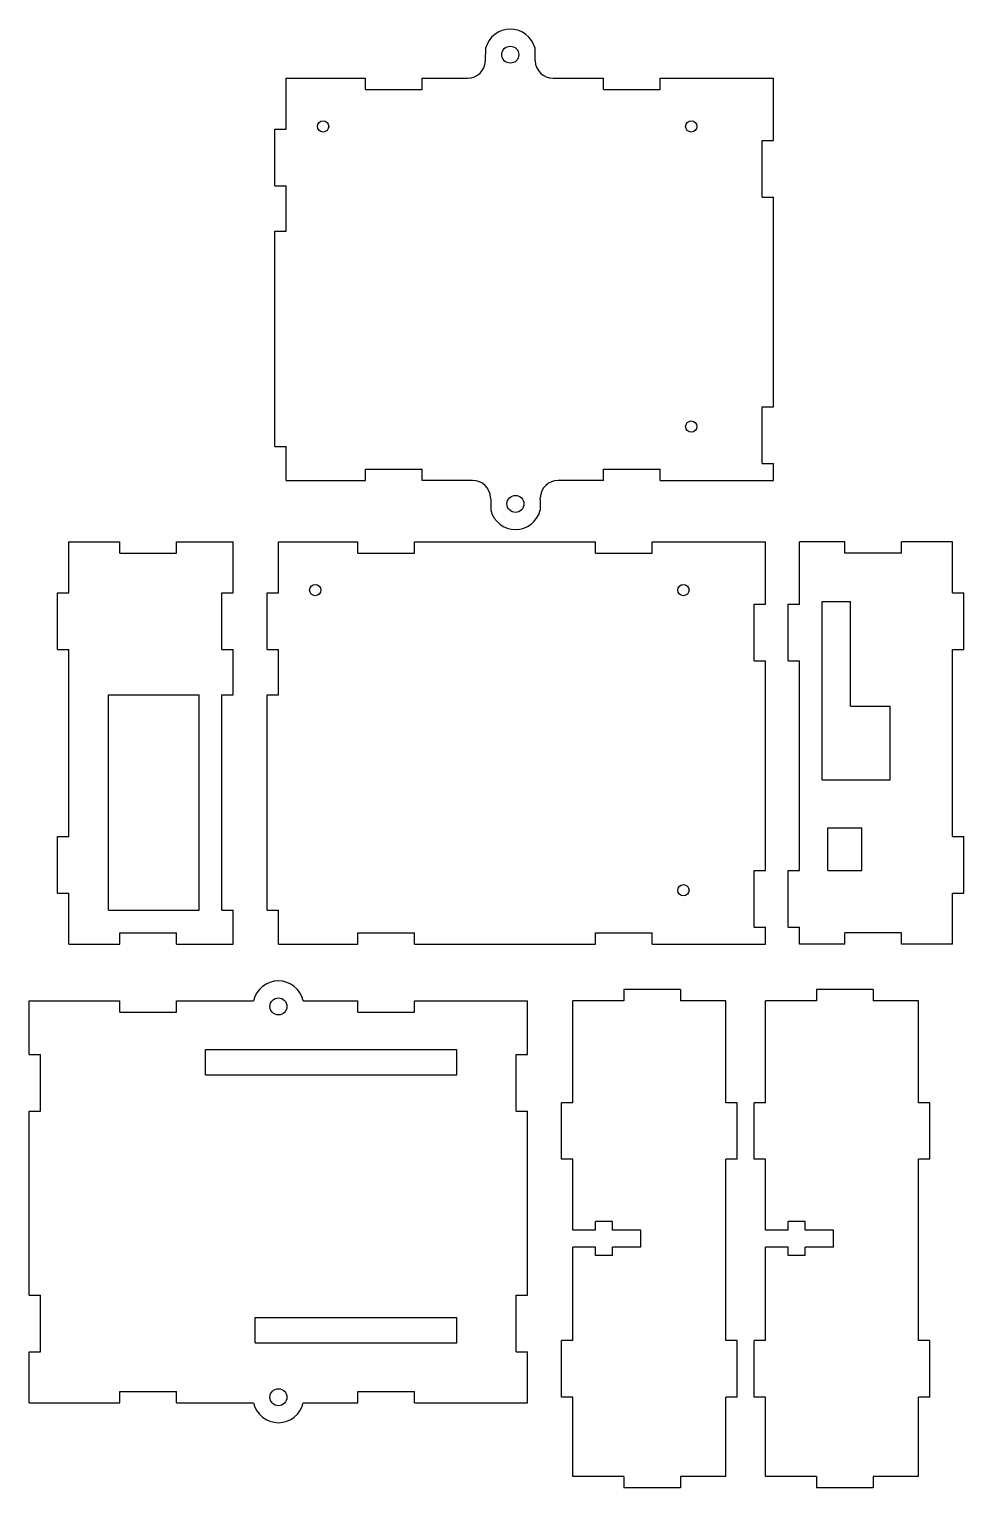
# Model space of a CAD drawing. Header units: millimetres. Extents: x -90 to 75, y -106 to 152.
import ezdxf

# ---------------------------------------------------------------- set-up
doc = ezdxf.new("R2010")
doc.units = ezdxf.units.MM
doc.layers.get('0').update_dxf_attribs({"linetype": 'CONTINUOUS', "lineweight": 25, "true_color": 0x000000})

msp = doc.modelspace()

# ---------------------------------------------------------------- linework, layer by layer
for p, q in [((-9.45, 145.94), (-9.41, 148.15)), ((-0.67, 145.94), (-0.7, 148.15)), ((-44.61, 133.87), (-44.61, 142.87)), ((-44.61, 142.87), (-30.61, 142.87)), ((-30.61, 140.87), (-30.61, 142.87)), ((-20.61, 140.87), (-20.61, 142.87)), ((-20.61, 142.87), (-12.61, 142.87)), ((2.49, 142.87), (11.39, 142.87)), ((11.39, 140.87), (11.39, 142.87)), ((21.39, 142.87), (41.39, 142.87)), ((21.39, 140.87), (21.39, 142.87)), ((41.39, 131.87), (41.39, 142.87)), ((-30.61, 140.87), (-20.61, 140.87)), ((11.39, 140.87), (21.39, 140.87)), ((-46.61, 123.87), (-46.61, 133.87)), ((-46.61, 133.87), (-44.61, 133.87)), ((39.39, 131.87), (41.39, 131.87)), ((39.39, 121.87), (39.39, 131.87)), ((-46.61, 123.87), (-44.61, 123.87)), ((-44.61, 115.87), (-44.61, 123.87)), ((39.39, 121.87), (41.39, 121.87)), ((41.39, 84.87), (41.39, 121.87)), ((-46.61, 77.87), (-46.61, 115.87)), ((-46.61, 115.87), (-44.61, 115.87)), ((39.39, 84.87), (41.39, 84.87)), ((39.39, 74.87), (39.39, 84.87)), ((-46.61, 77.87), (-44.61, 77.87)), ((-44.61, 71.87), (-44.61, 77.87)), ((39.39, 74.87), (41.39, 74.87)), ((41.39, 71.87), (41.39, 74.87)), ((-30.61, 73.87), (-20.61, 73.87)), ((-30.61, 71.87), (-30.61, 73.87)), ((-20.61, 71.87), (-20.61, 73.87)), ((11.39, 73.87), (21.39, 73.87)), ((11.39, 71.87), (11.39, 73.87)), ((21.39, 71.87), (21.39, 73.87)), ((-44.61, 71.87), (-30.61, 71.87)), ((-11.71, 71.87), (-20.61, 71.87)), ((11.39, 71.87), (3.39, 71.87)), ((21.39, 71.87), (41.39, 71.87)), ((-8.51, 68.58), (-8.51, 66.58)), ((0.2, 68.58), (0.2, 66.58)), ((-83, 61), (-82, 61)), ((-83, 52), (-83, 61)), ((-82, 61), (-74, 61)), ((-74, 59), (-74, 61)), ((-64, 61), (-56, 61)), ((-64, 59), (-64, 61)), ((-56, 61), (-54, 61)), ((-54, 52), (-54, 61)), ((-46, 52), (-46, 61)), ((-46, 61), (-32, 61)), ((-32, 59), (-32, 61)), ((-22, 59), (-22, 61)), ((-22, 61), (1.1, 61)), ((1.1, 61), (10, 61)), ((10, 59), (10, 61)), ((20, 61), (40, 61)), ((20, 59), (20, 61)), ((40, 50), (40, 61)), ((54, 61), (46, 61)), ((46, 50), (46, 61)), ((54, 59), (54, 61)), ((72, 61), (64, 61)), ((64, 59), (64, 61)), ((73, 61), (72, 61)), ((73, 52), (73, 61)), ((-74, 59), (-64, 59)), ((-32, 59), (-22, 59)), ((10, 59), (20, 59)), ((64, 59), (54, 59)), ((-85, 42), (-85, 52)), ((-85, 52), (-83, 52)), ((-56, 42), (-56, 52)), ((-56, 52), (-54, 52)), ((-48, 42), (-48, 52)), ((-48, 52), (-46, 52)), ((73, 52), (75, 52)), ((75, 42), (75, 52)), ((38, 50), (40, 50)), ((38, 40), (38, 50)), ((44, 50), (46, 50)), ((44, 40), (44, 50)), ((50, 32), (50, 50.5)), ((50, 50.5), (55, 50.5)), ((55, 32), (55, 50.5)), ((-85, 42), (-83, 42)), ((-83, 9), (-83, 42)), ((-56, 42), (-54, 42)), ((-54, 34), (-54, 42)), ((-48, 42), (-46, 42)), ((-46, 34), (-46, 42)), ((73, 9), (73, 42)), ((73, 42), (75, 42)), ((38, 40), (40, 40)), ((40, 3), (40, 40)), ((44, 40), (46, 40)), ((46, 3), (46, 40)), ((-76, -4), (-76, 34)), ((-76, 34), (-60, 34)), ((-60, -4), (-60, 34)), ((-56, 34), (-54, 34)), ((-56, -4), (-56, 34)), ((-48, -4), (-48, 34)), ((-48, 34), (-46, 34)), ((50, 19), (50, 32)), ((55, 32), (62, 32)), ((62, 19), (62, 32)), ((50, 19), (62, 19)), ((51, 10.5), (57, 10.5)), ((51, 3), (51, 10.5)), ((57, 3), (57, 10.5)), ((-85, -1), (-85, 9)), ((-85, 9), (-83, 9)), ((73, 9), (75, 9)), ((75, -1), (75, 9)), ((38, 3), (40, 3)), ((38, -7), (38, 3)), ((44, 3), (46, 3)), ((44, -7), (44, 3)), ((51, 3), (57, 3)), ((-85, -1), (-83, -1)), ((-83, -10), (-83, -1)), ((73, -10), (73, -1)), ((73, -1), (75, -1)), ((-76, -4), (-60, -4)), ((-56, -4), (-54, -4)), ((-54, -10), (-54, -4)), ((-48, -4), (-46, -4)), ((-46, -10), (-46, -4)), ((38, -7), (40, -7)), ((40, -10), (40, -7)), ((44, -7), (46, -7)), ((46, -10), (46, -7)), ((-83, -10), (-82, -10)), ((-82, -10), (-74, -10)), ((-74, -8), (-64, -8)), ((-74, -10), (-74, -8)), ((-64, -10), (-64, -8)), ((-64, -10), (-56, -10)), ((-56, -10), (-54, -10)), ((-46, -10), (-32, -10)), ((-32, -8), (-22, -8)), ((-32, -10), (-32, -8)), ((-22, -10), (-22, -8)), ((-22, -10), (10, -10)), ((10, -8), (20, -8)), ((10, -10), (10, -8)), ((20, -10), (20, -8)), ((20, -10), (40, -10)), ((54, -10), (46, -10)), ((64, -8), (54, -8)), ((54, -10), (54, -8)), ((64, -10), (64, -8)), ((72, -10), (64, -10)), ((73, -10), (72, -10)), ((25, -18), (15, -18)), ((15, -18), (15, -20)), ((25, -18), (25, -20)), ((59, -18), (49, -18)), ((49, -18), (49, -20)), ((59, -18), (59, -20)), ((-90, -20), (-88, -20)), ((-90, -29.5), (-90, -20)), ((-88, -20), (-74, -20)), ((-74, -22), (-74, -20)), ((-64, -22), (-64, -20)), ((-64, -20), (-50.39, -20)), ((-41.61, -20), (-32, -20)), ((-32, -22), (-32, -20)), ((-22, -20), (-2, -20)), ((-22, -22), (-22, -20)), ((-2, -29.5), (-2, -20)), ((7, -20), (6, -20)), ((6, -38), (6, -20)), ((15, -20), (7, -20)), ((33, -20), (25, -20)), ((33, -38), (33, -20)), ((41, -20), (40, -20)), ((40, -38), (40, -20)), ((49, -20), (41, -20)), ((67, -20), (59, -20)), ((67, -38), (67, -20)), ((-74, -22), (-64, -22)), ((-32, -22), (-22, -22)), ((-90, -29.5), (-88, -29.5)), ((-88, -39.5), (-88, -29.5)), ((-58.9, -33.1), (-58.9, -28.6)), ((-58.9, -28.6), (-14.5, -28.6)), ((-14.5, -33.1), (-14.5, -28.6)), ((-4, -39.5), (-4, -29.5)), ((-4, -29.5), (-2, -29.5)), ((-58.9, -33.1), (-14.5, -33.1)), ((6, -38), (4, -38)), ((4, -48), (4, -38)), ((35, -38), (33, -38)), ((35, -48), (35, -38)), ((40, -38), (38, -38)), ((38, -48), (38, -38)), ((69, -38), (67, -38)), ((69, -48), (69, -38)), ((-90, -47), (-90, -39.5)), ((-90, -39.5), (-88, -39.5)), ((-4, -39.5), (-2, -39.5)), ((-2, -47), (-2, -39.5)), ((-90, -72), (-90, -47)), ((-2, -72), (-2, -47)), ((6, -48), (4, -48)), ((6, -60.5), (6, -48)), ((33, -80), (33, -48)), ((35, -48), (33, -48)), ((40, -48), (38, -48)), ((40, -60.5), (40, -48)), ((67, -80), (67, -48)), ((69, -48), (67, -48)), ((13, -59), (10, -59)), ((10, -60.5), (10, -59)), ((13, -60.5), (13, -59)), ((47, -59), (44, -59)), ((44, -60.5), (44, -59)), ((47, -60.5), (47, -59)), ((10, -60.5), (6, -60.5)), ((18, -60.5), (13, -60.5)), ((18, -63.5), (18, -60.5)), ((44, -60.5), (40, -60.5)), ((52, -60.5), (47, -60.5)), ((52, -63.5), (52, -60.5)), ((10, -63.5), (6, -63.5)), ((6, -80), (6, -63.5)), ((10, -65), (10, -63.5)), ((13, -65), (13, -63.5)), ((18, -63.5), (13, -63.5)), ((44, -63.5), (40, -63.5)), ((40, -80), (40, -63.5)), ((44, -65), (44, -63.5)), ((47, -65), (47, -63.5)), ((52, -63.5), (47, -63.5)), ((13, -65), (10, -65)), ((47, -65), (44, -65)), ((-90, -72), (-88, -72)), ((-88, -82), (-88, -72)), ((-4, -82), (-4, -72)), ((-4, -72), (-2, -72)), ((-50.1, -75.9), (-14.5, -75.9)), ((-50.1, -80.4), (-50.1, -75.9)), ((-14.5, -80.4), (-14.5, -75.9)), ((-90, -82), (-88, -82)), ((-90, -91), (-90, -82)), ((-50.1, -80.4), (-14.5, -80.4)), ((-4, -82), (-2, -82)), ((-2, -91), (-2, -82)), ((6, -80), (4, -80)), ((4, -90), (4, -80)), ((35, -80), (33, -80)), ((35, -90), (35, -80)), ((40, -80), (38, -80)), ((38, -90), (38, -80)), ((69, -80), (67, -80)), ((69, -90), (69, -80)), ((-74, -89), (-64, -89)), ((-74, -91), (-74, -89)), ((-64, -91), (-64, -89)), ((-32, -89), (-22, -89)), ((-32, -91), (-32, -89)), ((-22, -91), (-22, -89)), ((6, -90), (4, -90)), ((6, -104), (6, -90)), ((33, -104), (33, -90)), ((35, -90), (33, -90)), ((40, -90), (38, -90)), ((40, -104), (40, -90)), ((67, -104), (67, -90)), ((69, -90), (67, -90)), ((-90, -91), (-88, -91)), ((-88, -91), (-74, -91)), ((-64, -91), (-50.39, -91)), ((-41.61, -91), (-32, -91)), ((-22, -91), (-2, -91)), ((7, -104), (6, -104)), ((15, -104), (7, -104)), ((15, -104), (15, -106)), ((33, -104), (25, -104)), ((25, -104), (25, -106)), ((41, -104), (40, -104)), ((49, -104), (41, -104)), ((49, -104), (49, -106)), ((67, -104), (59, -104)), ((59, -104), (59, -106)), ((25, -106), (15, -106)), ((59, -106), (49, -106))]:
    msp.add_line(p, q)
for centre, radius in [((-5.06, 147.03), 1.5), ((-38.11, 134.37), 1), ((26.89, 134.37), 1), ((26.89, 81.37), 1), ((-4.16, 67.71), 1.5), ((-39.5, 52.5), 1), ((25.5, 52.5), 1), ((25.5, -0.5), 1), ((-46, -21), 1.5), ((-46, -90), 1.5)]:
    msp.add_circle(centre, radius)
for centre, radius, start, end in [((-5.06, 147.03), 4.5, 14.4404, 165.56), ((-12.61, 146.03), 3.16, 270.0044, 358.249), ((2.49, 146.03), 3.16, 181.751, 269.9956), ((-11.71, 68.71), 3.16, 1.751, 89.9956), ((3.39, 68.71), 3.16, 90.0044, 178.249), ((-7.55, 68.83), 1, 181.751, 194.4404), ((-0.77, 68.83), 1, 345.5596, 358.249), ((-4.16, 67.71), 4.5, 194.44, 345.56), ((-46, -21), 4.5, 12.8396, 167.1604), ((-46, -90), 4.5, 192.8396, 347.1604)]:
    msp.add_arc(centre, radius, start, end)

doc.saveas('drawing.dxf')
